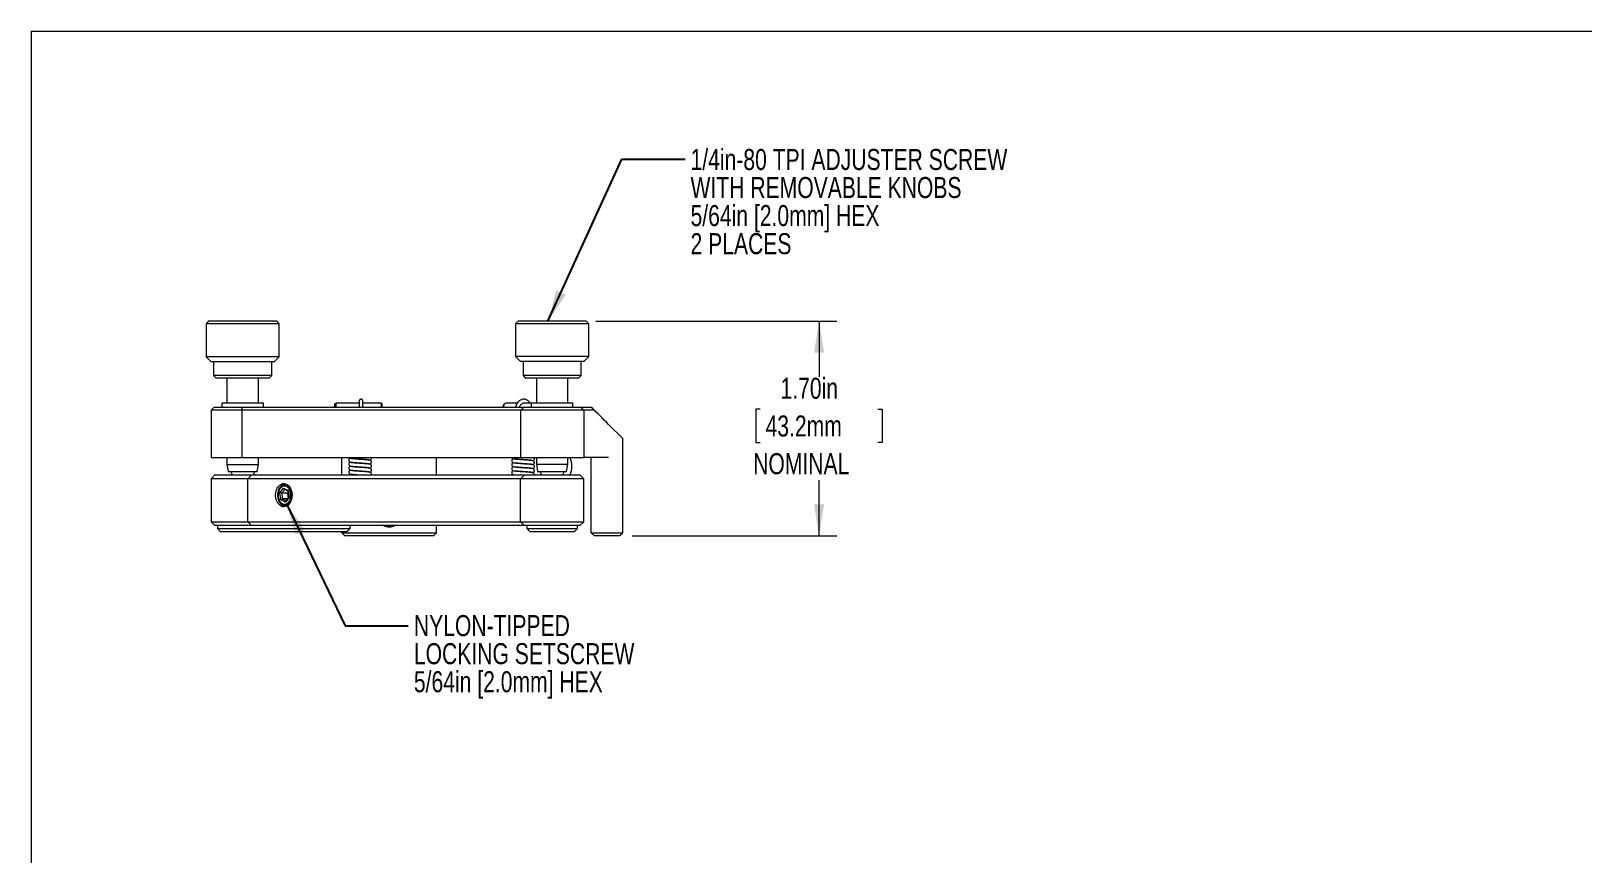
# Model space of a CAD drawing. Header units: inches. Extents: x 0.1 to 10.9, y 0 to 8.5.
# Drawn here: x 0.06 to 6.21, y 5.19 to 8.45 of the extents above; entities that cross this region are included whole.
import ezdxf

# ---------------------------------------------------------------- set-up
doc = ezdxf.new("R2010")
doc.units = ezdxf.units.IN
doc.header["$MEASUREMENT"] = 0
doc.styles.add('SLDTEXTSTYLE0', font='TXT', dxfattribs={"width": 0.75})
doc.dimstyles.new('SLDDIMSTYLE5', dxfattribs={"dimtxt": 0.083333, "dimasz": 0.125, "dimexe": 0, "dimexo": 0.0625, "dimgap": 0.020833, "dimtad": 0, "dimtih": 1, "dimtoh": 1, "dimlfac": 2, "dimrnd": 1e-09, "dimzin": 4, "dimdsep": 46, "dimtxsty": 'SLDTEXTSTYLE0', "dimsah": 1, "dimcen": 0.09, "dimadec": 0, "dimazin": 1, "dimtfac": 1, "dimtofl": 0, "dimtmove": 0, "dimatfit": 3, "dimfxl": 1, "dimfrac": 2, "dimtolj": 1, "dimtzin": 12, "dimarcsym": 0})
doc.dimstyles.new('SLDDIMSTYLE6', dxfattribs={"dimtxt": 0.18, "dimasz": 0.125, "dimexe": 0, "dimexo": 0.0625, "dimgap": 0, "dimtad": 0, "dimtih": 1, "dimtoh": 1, "dimdec": 0, "dimrnd": 1e-09, "dimzin": 0, "dimdsep": 46, "dimtxsty": 'Standard', "dimsah": 1, "dimcen": 0.09, "dimadec": 0, "dimazin": 0, "dimtfac": 0.125, "dimtdec": 0, "dimtofl": 0, "dimtmove": 0, "dimatfit": 3, "dimfxl": 1, "dimfrac": 2, "dimtolj": 1, "dimtzin": 0, "dimarcsym": 0})

# ---------------------------------------------------------------- blocks, each defined once
blk = doc.blocks.new('_D_11')
at = {"color": 8, "linetype": 'Continuous', "lineweight": 0}
for p, q in [((2.2976, 7.3012), (3.2519, 7.3012)), ((3.1819, 7.3012), (3.1819, 7.0811)), ((2.9489, 6.9531), (2.932, 6.9531)), ((2.932, 6.9531), (2.932, 6.8207)), ((3.4149, 6.9531), (3.4318, 6.9531)), ((3.4318, 6.9531), (3.4318, 6.8207)), ((2.932, 6.8207), (2.9489, 6.8207)), ((3.4318, 6.8207), (3.4149, 6.8207)), ((3.1819, 6.4512), (3.1819, 6.6714)), ((2.4426, 6.4512), (3.2519, 6.4512))]:
    blk.add_line(p, q, dxfattribs=at)
for points in [[(3.1819, 7.3012), (3.1619, 7.1762), (3.2019, 7.1762)], [(3.1819, 6.4512), (3.2019, 6.5762), (3.1619, 6.5762)]]:
    blk.add_solid(points, dxfattribs=at)
at = {"color": 8, "linetype": 'Continuous', "lineweight": 0, "char_height": 0.08333, "attachment_point": 1, "style": 'SLDTEXTSTYLE0'}
for s, insert in [('1.70in', (3.0292, 7.0774)), ('43.2mm', (2.97, 6.9281)), ('NOMINAL', (2.9209, 6.7788))]:
    blk.add_mtext(s, dxfattribs=dict(at, insert=insert))
blk = doc.blocks.new('SW_NOTE_4')
at = {"color": 0, "linetype": 'Continuous', "lineweight": 0, "char_height": 0.083333, "attachment_point": 1, "style": 'SLDTEXTSTYLE0'}
for s, insert in [('NYLON-TIPPED', (0.0223, 0.0431)), ('LOCKING SETSCREW', (0.0223, -0.0681)), ('5/64in [2.0mm] HEX', (0.0223, -0.1792))]:
    blk.add_mtext(s, dxfattribs=dict(at, insert=insert))
blk = doc.blocks.new('SW_NOTE_5')
at = {"color": 0, "linetype": 'Continuous', "lineweight": 0, "attachment_point": 1, "style": 'SLDTEXTSTYLE0'}
for s, insert, char_height in [('1/4in-80 TPI ADJUSTER SCREW', (0.0214, 0.0398), 0.083333), ('WITH REMOVABLE KNOBS', (0.0214, -0.0713), 0.083333), ('5/64in [2.0mm] HEX', (0.0214, -0.1824), 0.083333), ('2 PLACES', (0.0214, -0.2936), 0.08333)]:
    blk.add_mtext(s, dxfattribs=dict(at, insert=insert, char_height=char_height))

msp = doc.modelspace()

# ---------------------------------------------------------------- linework, layer by layer
at = {"color": 7, "linetype": 'Continuous', "lineweight": 0}
for p, q in [((0.0622, 8.4506), (10.9445, 8.4506)), ((0.0622, 8.4506), (0.0622, 0.0356)), ((0.7651, 7.3009), (0.7551, 7.2909)), ((0.7551, 7.2909), (0.7551, 7.1609)), ((0.893, 7.2909), (0.7551, 7.2909)), ((0.8935, 7.3009), (0.7651, 7.3009)), ((1.0451, 7.2909), (0.893, 7.2909)), ((1.0351, 7.3009), (0.8935, 7.3009)), ((1.0451, 7.2909), (1.0351, 7.3009)), ((1.0451, 7.1609), (1.0451, 7.2909)), ((1.9901, 7.3013), (1.9801, 7.2913)), ((1.9801, 7.2913), (1.9801, 7.1613)), ((2.1256, 7.2913), (1.9801, 7.2913)), ((2.1255, 7.3013), (1.9901, 7.3013)), ((2.2601, 7.3013), (2.1255, 7.3013)), ((2.2701, 7.2913), (2.1256, 7.2913)), ((2.2701, 7.2913), (2.2601, 7.3013)), ((2.2701, 7.1613), (2.2701, 7.2913)), ((0.7551, 7.1609), (0.7751, 7.1409)), ((0.893, 7.1609), (0.7551, 7.1609)), ((0.894, 7.1409), (0.7751, 7.1409)), ((0.7851, 7.1409), (0.7851, 7.0859)), ((1.0451, 7.1609), (0.893, 7.1609)), ((1.0251, 7.1409), (0.894, 7.1409)), ((1.0151, 7.0859), (1.0151, 7.1409)), ((1.0251, 7.1409), (1.0451, 7.1609)), ((1.9801, 7.1613), (2.0001, 7.1413)), ((2.1256, 7.1613), (1.9801, 7.1613)), ((2.1255, 7.1413), (2.0001, 7.1413)), ((2.0101, 7.1413), (2.0101, 7.0863)), ((2.2501, 7.1413), (2.1255, 7.1413)), ((2.2701, 7.1613), (2.1256, 7.1613)), ((2.2401, 7.0863), (2.2401, 7.1413)), ((2.2501, 7.1413), (2.2701, 7.1613)), ((0.7851, 7.0859), (0.7951, 7.0759)), ((0.8945, 7.0859), (0.7851, 7.0859)), ((0.895, 7.0759), (0.7951, 7.0759)), ((0.8376, 7.0759), (0.8376, 6.9762)), ((1.0151, 7.0859), (0.8945, 7.0859)), ((1.0051, 7.0759), (0.895, 7.0759)), ((0.9626, 6.9762), (0.9626, 7.0759)), ((1.0051, 7.0759), (1.0151, 7.0859)), ((2.0101, 7.0863), (2.0201, 7.0763)), ((2.1255, 7.0863), (2.0101, 7.0863)), ((2.1254, 7.0763), (2.0201, 7.0763)), ((2.0626, 7.0763), (2.0626, 6.9762)), ((2.2301, 7.0763), (2.1254, 7.0763)), ((2.2401, 7.0863), (2.1255, 7.0863)), ((2.1876, 6.9762), (2.1876, 7.0763)), ((2.2301, 7.0763), (2.2401, 7.0863)), ((0.7876, 6.9612), (0.7751, 6.9487)), ((0.7751, 6.9487), (0.7751, 6.7612)), ((0.897, 6.9487), (0.7751, 6.9487)), ((0.7876, 6.9612), (0.897, 6.9612)), ((0.8177, 6.9762), (0.8177, 6.9612)), ((0.9825, 6.9762), (0.8177, 6.9762)), ((0.897, 6.9612), (1.7661, 6.9612)), ((1.7664, 6.9487), (0.897, 6.9487)), ((0.897, 6.9487), (0.897, 6.7612)), ((0.9825, 6.9612), (0.9825, 6.9762)), ((1.2701, 6.9768), (1.2651, 6.9742)), ((1.2651, 6.9742), (1.2651, 6.9612)), ((1.2651, 6.9612), (1.2651, 6.9742)), ((1.3606, 6.9768), (1.2701, 6.9768)), ((1.2701, 6.9612), (1.2701, 6.9768)), ((1.4501, 6.9768), (1.3759, 6.9768)), ((1.4526, 6.9743), (1.4501, 6.9768)), ((1.4501, 6.9612), (1.4501, 6.9768)), ((1.4526, 6.9612), (1.4526, 6.9743)), ((1.7661, 6.9612), (2.0126, 6.9612)), ((2.0001, 6.9487), (1.7664, 6.9487)), ((1.937, 6.9745), (1.9345, 6.9722)), ((1.9868, 6.9768), (1.9429, 6.9768)), ((2.2501, 6.9487), (2.0001, 6.9487)), ((2.0001, 6.9487), (2.0001, 6.7612)), ((2.0626, 6.9768), (2.0122, 6.9768)), ((2.0126, 6.9612), (2.2376, 6.9612)), ((2.0427, 6.9762), (2.0427, 6.9612)), ((2.1592, 6.9762), (2.0427, 6.9762)), ((2.2075, 6.9762), (2.1592, 6.9762)), ((2.2075, 6.9612), (2.2075, 6.9762)), ((2.2501, 6.9487), (2.2376, 6.9612)), ((2.2376, 6.9612), (2.2801, 6.9612)), ((2.2501, 6.9487), (2.2501, 6.7612)), ((2.2926, 6.9487), (2.2501, 6.9487)), ((2.4051, 6.8362), (2.3487, 6.8926)), ((2.4051, 6.4637), (2.4051, 6.8362)), ((0.7751, 6.7612), (0.897, 6.7612)), ((0.8376, 6.7612), (0.8376, 6.7343)), ((0.897, 6.7612), (1.7664, 6.7612)), ((0.9626, 6.7343), (0.9626, 6.7612)), ((1.2926, 6.6924), (1.2926, 6.7612)), ((1.6676, 6.6924), (1.6676, 6.7612)), ((1.7664, 6.7612), (2.0001, 6.7612)), ((2.0001, 6.7612), (2.2501, 6.7612)), ((2.0626, 6.7612), (2.0626, 6.7346)), ((2.1876, 6.7346), (2.1876, 6.7612)), ((2.3487, 6.7612), (2.2501, 6.7612)), ((2.2801, 6.4637), (2.2801, 6.7612)), ((0.8376, 6.7343), (0.8426, 6.7059)), ((0.8376, 6.7343), (0.9626, 6.7343)), ((0.8426, 6.7059), (0.9576, 6.7059)), ((0.9576, 6.7059), (0.9626, 6.7343)), ((1.3996, 6.7519), (1.3987, 6.7524)), ((1.3996, 6.7044), (1.3987, 6.7048)), ((2.0471, 6.7013), (2.0492, 6.7019)), ((2.0506, 6.7503), (2.05, 6.7484)), ((2.0626, 6.7346), (2.0676, 6.7063)), ((2.0626, 6.7346), (2.1876, 6.7346)), ((2.0676, 6.7063), (2.1826, 6.7063)), ((2.1826, 6.7063), (2.1876, 6.7346)), ((0.7901, 6.6924), (0.7751, 6.6774)), ((0.7751, 6.6774), (0.7751, 6.5074)), ((0.9001, 6.6774), (0.7751, 6.6774)), ((0.7901, 6.6924), (0.9001, 6.6924)), ((0.9001, 6.6924), (0.9351, 6.6924)), ((0.9201, 6.6774), (0.9001, 6.6774)), ((0.9351, 6.6924), (0.9201, 6.6774)), ((0.9318, 6.6774), (0.9201, 6.6774)), ((0.9201, 6.5074), (0.9201, 6.6774)), ((1.1938, 6.6774), (0.9318, 6.6774)), ((0.9351, 6.6924), (0.9424, 6.6924)), ((0.9424, 6.6924), (1.2044, 6.6924)), ((1.0469, 6.6219), (1.0621, 6.6403)), ((1.0621, 6.6403), (1.081, 6.6308)), ((1.0664, 6.6346), (1.0621, 6.6403)), ((1.2221, 6.6774), (1.1938, 6.6774)), ((1.2044, 6.6924), (1.2221, 6.6924)), ((1.2221, 6.6924), (1.7721, 6.6924)), ((1.7721, 6.6774), (1.2221, 6.6774)), ((1.7721, 6.6924), (1.7898, 6.6924)), ((1.8004, 6.6774), (1.7721, 6.6774)), ((1.7898, 6.6924), (1.8785, 6.6924)), ((1.8891, 6.6774), (1.8004, 6.6774)), ((1.8785, 6.6924), (2.0151, 6.6924)), ((2.0001, 6.6774), (1.8891, 6.6774)), ((1.9717, 6.6938), (1.9689, 6.6924)), ((2.0151, 6.6924), (2.0001, 6.6774)), ((2.2501, 6.6774), (2.0001, 6.6774)), ((2.0001, 6.5074), (2.0001, 6.6774)), ((2.0151, 6.6924), (2.2351, 6.6924)), ((2.2501, 6.6774), (2.2351, 6.6924)), ((2.2501, 6.5074), (2.2501, 6.6774)), ((1.0505, 6.5941), (1.0469, 6.6219)), ((1.0543, 6.62), (1.0469, 6.6219)), ((1.0572, 6.5978), (1.0505, 6.5941)), ((1.0694, 6.5846), (1.0505, 6.5941)), ((1.0664, 6.6346), (1.0543, 6.62)), ((1.0543, 6.62), (1.0572, 6.5978)), ((1.0772, 6.62), (1.0543, 6.62)), ((1.0572, 6.5978), (1.0722, 6.5903)), ((1.0784, 6.5978), (1.0572, 6.5978)), ((1.0814, 6.6271), (1.0664, 6.6346)), ((1.0846, 6.603), (1.0694, 6.5846)), ((1.0694, 6.5846), (1.0722, 6.5903)), ((1.0722, 6.5903), (1.0843, 6.6049)), ((1.0817, 6.6253), (1.0772, 6.62)), ((1.0772, 6.62), (1.0799, 6.5996)), ((1.081, 6.6308), (1.0846, 6.603)), ((1.081, 6.6308), (1.0814, 6.6271)), ((1.0843, 6.6049), (1.0814, 6.6271)), ((1.0846, 6.603), (1.0843, 6.6049)), ((0.7751, 6.5074), (0.7901, 6.4924)), ((0.7751, 6.5074), (0.9001, 6.5074)), ((0.9001, 6.4924), (0.7901, 6.4924)), ((0.8001, 6.4924), (0.8001, 6.4799)), ((0.8001, 6.4799), (0.8126, 6.4674)), ((0.8001, 6.4799), (0.9072, 6.4799)), ((0.9063, 6.4674), (0.8126, 6.4674)), ((0.9001, 6.5074), (0.9201, 6.5074)), ((0.9351, 6.4924), (0.9001, 6.4924)), ((1.2545, 6.4674), (0.9063, 6.4674)), ((0.9072, 6.4799), (1.2554, 6.4799)), ((0.9201, 6.5074), (0.9318, 6.5074)), ((0.9201, 6.5074), (0.9351, 6.4924)), ((0.9318, 6.5074), (1.1938, 6.5074)), ((0.9424, 6.4924), (0.9351, 6.4924)), ((1.2044, 6.4924), (0.9424, 6.4924)), ((1.1938, 6.5074), (1.2221, 6.5074)), ((1.2221, 6.4924), (1.2044, 6.4924)), ((1.2221, 6.5074), (1.7721, 6.5074)), ((1.7721, 6.4924), (1.2221, 6.4924)), ((1.3126, 6.4674), (1.2545, 6.4674)), ((1.2554, 6.4799), (1.3251, 6.4799)), ((1.2926, 6.4637), (1.2926, 6.4674)), ((1.2926, 6.4637), (1.3551, 6.4637)), ((1.3051, 6.4512), (1.2926, 6.4637)), ((1.3551, 6.4512), (1.3051, 6.4512)), ((1.3126, 6.4674), (1.3251, 6.4799)), ((1.3251, 6.4799), (1.3251, 6.4924)), ((1.3551, 6.4637), (1.6051, 6.4637)), ((1.6051, 6.4512), (1.3551, 6.4512)), ((1.6051, 6.4637), (1.6676, 6.4637)), ((1.6551, 6.4512), (1.6051, 6.4512)), ((1.6676, 6.4637), (1.6551, 6.4512)), ((1.6676, 6.4637), (1.6676, 6.4924)), ((1.7721, 6.5074), (1.8004, 6.5074)), ((1.7898, 6.4924), (1.7721, 6.4924)), ((1.8785, 6.4924), (1.7898, 6.4924)), ((1.8004, 6.5074), (1.8891, 6.5074)), ((2.0151, 6.4924), (1.8785, 6.4924)), ((1.8891, 6.5074), (2.0001, 6.5074)), ((2.0001, 6.5074), (2.2501, 6.5074)), ((2.0001, 6.5074), (2.0151, 6.4924)), ((2.2351, 6.4924), (2.0151, 6.4924)), ((2.0251, 6.4924), (2.0251, 6.4799)), ((2.0251, 6.4799), (2.0376, 6.4674)), ((2.0251, 6.4799), (2.2251, 6.4799)), ((2.2126, 6.4674), (2.0376, 6.4674)), ((2.2126, 6.4674), (2.2251, 6.4799)), ((2.2251, 6.4799), (2.2251, 6.4924)), ((2.2501, 6.5074), (2.2351, 6.4924)), ((2.2801, 6.4637), (2.3426, 6.4637)), ((2.2801, 6.4637), (2.2926, 6.4512)), ((2.3426, 6.4512), (2.2926, 6.4512)), ((2.3426, 6.4637), (2.4051, 6.4637)), ((2.3926, 6.4512), (2.3426, 6.4512)), ((2.4051, 6.4637), (2.3926, 6.4512))]:
    msp.add_line(p, q, dxfattribs=at)
at = {"color": 7, "linetype": 'Continuous', "lineweight": 0, "flags": 128}
for points in [[(1.9379, 6.9752), (1.9405, 6.9765), (1.9429, 6.9768)], [(2.3487, 6.8926), (2.3401, 6.9012), (2.3315, 6.9097), (2.3232, 6.9181), (2.315, 6.9262), (2.3072, 6.9341), (2.2997, 6.9416), (2.2926, 6.9487)], [(2.0549, 6.7612), (2.0547, 6.7607), (2.0543, 6.7599)], [(2.0508, 6.7027), (2.0513, 6.701), (2.0518, 6.6997)], [(1.0953, 6.6124), (1.095, 6.606), (1.0941, 6.5998), (1.0925, 6.5937), (1.0904, 6.5881), (1.0877, 6.5829), (1.0846, 6.5783), (1.081, 6.5743), (1.0771, 6.5711), (1.0728, 6.5687), (1.0684, 6.5671), (1.0639, 6.5665), (1.0594, 6.5667), (1.0549, 6.5678), (1.0506, 6.5698), (1.0465, 6.5726), (1.0428, 6.5762), (1.0394, 6.5805), (1.0365, 6.5854), (1.0341, 6.5909), (1.0322, 6.5967), (1.031, 6.6029), (1.0303, 6.6092), (1.0303, 6.6157), (1.031, 6.622), (1.0322, 6.6282), (1.0341, 6.634), (1.0365, 6.6395), (1.0394, 6.6444), (1.0428, 6.6487), (1.0465, 6.6523), (1.0506, 6.6551), (1.0549, 6.6571), (1.0594, 6.6582), (1.0639, 6.6584), (1.0684, 6.6577), (1.0728, 6.6562), (1.0771, 6.6538), (1.081, 6.6506), (1.0846, 6.6466), (1.0877, 6.642), (1.0904, 6.6368), (1.0925, 6.6312), (1.0941, 6.6251), (1.095, 6.6188), (1.0953, 6.6124)], [(1.0953, 6.6124), (1.095, 6.6186), (1.094, 6.6245), (1.0925, 6.6302), (1.0903, 6.6355), (1.0876, 6.6403), (1.0844, 6.6445), (1.0808, 6.648), (1.0769, 6.6506), (1.0728, 6.6524), (1.0685, 6.6533), (1.0642, 6.6533), (1.0599, 6.6524), (1.0557, 6.6506), (1.0518, 6.648), (1.0483, 6.6445), (1.0451, 6.6403), (1.0424, 6.6355), (1.0402, 6.6302), (1.0386, 6.6245), (1.0377, 6.6186), (1.0373, 6.6124), (1.0377, 6.6063), (1.0386, 6.6004), (1.0402, 6.5947), (1.0424, 6.5894), (1.0451, 6.5846), (1.0483, 6.5804), (1.0518, 6.5769), (1.0557, 6.5743), (1.0599, 6.5725), (1.0642, 6.5716), (1.0685, 6.5716), (1.0728, 6.5725), (1.0769, 6.5743), (1.0808, 6.5769), (1.0844, 6.5804), (1.0876, 6.5846), (1.0903, 6.5894), (1.0925, 6.5947), (1.094, 6.6004), (1.095, 6.6063), (1.0953, 6.6124)], [(1.0505, 6.6436), (1.0474, 6.6393), (1.0448, 6.6344), (1.0428, 6.629), (1.0413, 6.6232), (1.0405, 6.6172), (1.0403, 6.6111), (1.0408, 6.605), (1.0419, 6.5991), (1.0436, 6.5934), (1.0459, 6.5882), (1.0487, 6.5836), (1.052, 6.5796), (1.0556, 6.5763), (1.0596, 6.5738), (1.0638, 6.5722), (1.0678, 6.5715)], [(1.0492, 6.6398), (1.0464, 6.6358), (1.0441, 6.6313), (1.0422, 6.6262), (1.041, 6.6209), (1.0404, 6.6153), (1.0404, 6.6096), (1.041, 6.6041), (1.0422, 6.5987), (1.044, 6.5937), (1.0464, 6.5891), (1.0492, 6.5851), (1.0524, 6.5818), (1.056, 6.5792), (1.0598, 6.5774), (1.0637, 6.5766), (1.0677, 6.5766), (1.0717, 6.5774), (1.0755, 6.5792), (1.079, 6.5817), (1.0823, 6.5851), (1.0851, 6.589), (1.0875, 6.5936), (1.0893, 6.5986), (1.0905, 6.604), (1.0911, 6.6096), (1.0911, 6.6152), (1.0905, 6.6208), (1.0893, 6.6262), (1.0875, 6.6312), (1.0851, 6.6358), (1.0823, 6.6398), (1.0791, 6.6431), (1.0755, 6.6457), (1.0717, 6.6474), (1.0678, 6.6483), (1.0638, 6.6483), (1.0598, 6.6475), (1.056, 6.6457), (1.0525, 6.6432), (1.0492, 6.6398)]]:
    msp.add_lwpolyline(points, dxfattribs=at)
at = {"color": 7, "linetype": 'Continuous', "lineweight": 0}
for centre, radius, start, end in [((1.9449, 6.9618), 0.0148, 134.95498, 182.23419), ((1.949, 6.962), 0.0171, 130.01158, 182.8477), ((2.1251, 6.7268), 0.0781, 0, 26.10388), ((0.9001, 6.7128), 0.0469, 188.4338, 205.76409), ((0.9001, 6.7128), 0.0469, 334.23591, 351.5662), ((2.1251, 6.7132), 0.0469, 188.4338, 206.22645), ((2.1251, 6.7132), 0.0469, 333.77355, 351.5662), ((2.1251, 6.7268), 0.0781, 333.89612, 0), ((1.0705, 6.6284), 0.0251, 96.06028, 142.66791), ((1.4801, 6.5324), 0.046, 240.40815, 299.59185), ((1.4801, 6.5324), 0.041, 257.31962, 282.68038)]:
    msp.add_arc(centre, radius, start, end, dxfattribs=at)
for points in [[(0.897, 6.9612), (0.897, 6.957), (0.897, 6.9529), (0.897, 6.9487)], [(2.0126, 6.9612), (2.0085, 6.957), (2.0043, 6.9529), (2.0001, 6.9487)], [(2.2801, 6.9612), (2.2843, 6.957), (2.2884, 6.9528), (2.2926, 6.9487)]]:
    msp.add_open_spline(points, degree=3, dxfattribs=at)
for points, knots in [([(1.3759, 6.9845), (1.3758, 6.9852), (1.3757, 6.9865), (1.3749, 6.9887), (1.3734, 6.9906), (1.3713, 6.9918), (1.3693, 6.9924), (1.367, 6.9924), (1.3648, 6.9917), (1.3631, 6.9904), (1.3618, 6.9889), (1.3608, 6.9869), (1.3607, 6.9854), (1.3606, 6.9846)], [0, 0, 0, 0, 0.085449, 0.163528, 0.295001, 0.392972, 0.462117, 0.549246, 0.667199, 0.738259, 0.817322, 0.90452, 1, 1, 1, 1]), ([(1.3606, 6.9846), (1.3606, 6.9844), (1.3606, 6.9839), (1.3606, 6.9803), (1.3606, 6.9758), (1.3606, 6.971), (1.3606, 6.9664), (1.3606, 6.9632), (1.3606, 6.9615), (1.3606, 6.9612)], [0, 0, 0, 0, 0.226612, 0.428274, 0.604207, 0.754369, 0.878726, 0.977246, 1, 1, 1, 1]), ([(1.3759, 6.9612), (1.3759, 6.9613), (1.3759, 6.9625), (1.3759, 6.965), (1.3759, 6.9688), (1.3759, 6.9731), (1.3759, 6.9776), (1.3759, 6.9816), (1.3759, 6.9843), (1.3759, 6.9843), (1.3759, 6.9844)], [0, 0, 0, 0, 0.006866, 0.087248, 0.185484, 0.309481, 0.45921, 0.634635, 0.835716, 1, 1, 1, 1]), ([(2.0381, 6.9768), (2.0379, 6.9771), (2.0371, 6.9784), (2.0353, 6.9808), (2.0322, 6.9842), (2.0283, 6.9874), (2.0239, 6.9899), (2.0196, 6.9914), (2.0157, 6.9922), (2.0122, 6.9924), (2.0078, 6.9921), (2.002, 6.9906), (1.9952, 6.9868), (1.989, 6.9808), (1.9841, 6.9732), (1.9812, 6.9666), (1.9804, 6.9623), (1.9801, 6.9612)], [0, 0, 0, 0, 0.012139, 0.054685, 0.109869, 0.177864, 0.246704, 0.307491, 0.360029, 0.405436, 0.449631, 0.53729, 0.639764, 0.753315, 0.85763, 0.962082, 1, 1, 1, 1]), ([(1.996, 6.9612), (1.9964, 6.9624), (1.9974, 6.9653), (1.9999, 6.9694), (2.0033, 6.9733), (2.007, 6.9757), (2.0099, 6.9767), (2.0115, 6.9767), (2.0121, 6.9767)], [0, 0, 0, 0, 0.1182277, 0.2918594, 0.508259, 0.7324906, 0.9029648, 1, 1, 1, 1]), ([(1.3267, 6.7591), (1.3262, 6.759), (1.3254, 6.7588), (1.3243, 6.7583), (1.3227, 6.7572), (1.3212, 6.7555), (1.3202, 6.7531), (1.32, 6.7503), (1.3207, 6.7477), (1.3223, 6.7456), (1.3248, 6.7438), (1.3278, 6.7429), (1.3308, 6.7423), (1.3353, 6.7418), (1.3401, 6.7413), (1.345, 6.7409), (1.3497, 6.7405), (1.3554, 6.7401), (1.3618, 6.7397), (1.369, 6.7392), (1.3768, 6.7387), (1.3846, 6.7381), (1.3914, 6.7375), (1.3962, 6.7371), (1.3974, 6.7368), (1.3979, 6.7367)], [0, 0, 0, 0, 0.023498, 0.043673, 0.06459, 0.087765, 0.111602, 0.133211, 0.157881, 0.187283, 0.230207, 0.268056, 0.317999, 0.373433, 0.437349, 0.473017, 0.514294, 0.561176, 0.612686, 0.668162, 0.730689, 0.799851, 0.873545, 0.948879, 1, 1, 1, 1]), ([(1.3228, 6.7612), (1.3233, 6.7607), (1.3246, 6.7595), (1.3265, 6.7591), (1.3275, 6.7588)], [0, 0, 0, 0, 0.416331, 1, 1, 1, 1]), ([(1.3256, 6.7595), (1.3262, 6.7592), (1.3272, 6.7587), (1.3306, 6.7582), (1.334, 6.7578), (1.3384, 6.7574), (1.3436, 6.7569), (1.3497, 6.7564), (1.3564, 6.7559), (1.3634, 6.7554), (1.3706, 6.755), (1.3779, 6.7545), (1.3849, 6.7539), (1.3911, 6.7534), (1.3962, 6.7528), (1.4, 6.7523), (1.4011, 6.752), (1.4017, 6.7518)], [0, 0, 0, 0, 0.102289, 0.154459, 0.20763, 0.264147, 0.323549, 0.385031, 0.447591, 0.51011, 0.573241, 0.640257, 0.71024, 0.781729, 0.853054, 0.924364, 1, 1, 1, 1]), ([(1.4033, 6.7513), (1.404, 6.7514), (1.4052, 6.7517), (1.4068, 6.7526), (1.4079, 6.7536), (1.4088, 6.7547), (1.4097, 6.7564), (1.4101, 6.7585), (1.4101, 6.7603), (1.4098, 6.761), (1.4097, 6.7612)], [0, 0, 0, 0, 0.15137, 0.277135, 0.378302, 0.458194, 0.594677, 0.813632, 0.953728, 1, 1, 1, 1]), ([(1.9661, 6.7612), (1.9665, 6.7606), (1.9673, 6.7594), (1.9694, 6.7577), (1.9714, 6.7572), (1.9724, 6.7569)], [0, 0, 0, 0, 0.271249, 0.609699, 1, 1, 1, 1]), ([(2.0481, 6.7492), (2.049, 6.7494), (2.0507, 6.7498), (2.0527, 6.7513), (2.054, 6.753), (2.0548, 6.7548), (2.0552, 6.7567), (2.055, 6.7587), (2.0546, 6.7603), (2.054, 6.761), (2.0539, 6.7612)], [0, 0, 0, 0, 0.166183, 0.314543, 0.442237, 0.549918, 0.703365, 0.808783, 0.945177, 1, 1, 1, 1]), ([(1.3264, 6.7116), (1.3255, 6.7112), (1.3237, 6.7106), (1.322, 6.7089), (1.3209, 6.7073), (1.3204, 6.7059), (1.32, 6.7042), (1.3201, 6.7025), (1.3206, 6.7006), (1.3217, 6.6987), (1.3234, 6.6971), (1.3253, 6.6961), (1.3265, 6.6958), (1.3271, 6.6957)], [0, 0, 0, 0, 0.1685468, 0.3288872, 0.3992918, 0.46043, 0.5186445, 0.6054848, 0.6706024, 0.7559887, 0.8655184, 0.9299906, 1, 1, 1, 1]), ([(1.3266, 6.7433), (1.326, 6.7431), (1.324, 6.7425), (1.3219, 6.7406), (1.3207, 6.7387), (1.3201, 6.7367), (1.32, 6.7349), (1.3203, 6.7333), (1.3211, 6.7314), (1.3224, 6.7297), (1.3241, 6.7282), (1.3257, 6.7278), (1.3264, 6.7276)], [0, 0, 0, 0, 0.088746, 0.285569, 0.413476, 0.477953, 0.545184, 0.650299, 0.723607, 0.813356, 0.920748, 1, 1, 1, 1]), ([(1.3265, 6.7275), (1.3256, 6.7271), (1.3241, 6.7266), (1.3223, 6.7251), (1.3211, 6.7236), (1.3202, 6.7214), (1.32, 6.7191), (1.3204, 6.717), (1.3212, 6.7153), (1.3223, 6.714), (1.3236, 6.7129), (1.3249, 6.7121), (1.3266, 6.7115), (1.3288, 6.711), (1.3318, 6.7106), (1.3355, 6.7102), (1.3396, 6.7098), (1.3448, 6.7093), (1.3511, 6.7088), (1.3585, 6.7083), (1.3666, 6.7077), (1.3753, 6.7072), (1.3842, 6.7065), (1.3922, 6.7058), (1.3973, 6.7052), (1.4001, 6.7047), (1.4014, 6.7044), (1.4016, 6.7042), (1.4016, 6.7041)], [0, 0, 0, 0, 0.0392472, 0.059549, 0.0797506, 0.0998087, 0.1175347, 0.1343466, 0.1504511, 0.1641952, 0.1745883, 0.1958631, 0.2261872, 0.2658284, 0.3202627, 0.355298, 0.396145, 0.4426395, 0.4942416, 0.5499461, 0.6083682, 0.6723064, 0.7430216, 0.8184013, 0.8954464, 0.935782, 0.9783404, 1, 1, 1, 1]), ([(1.326, 6.7278), (1.3261, 6.7277), (1.3265, 6.7273), (1.3286, 6.7268), (1.3319, 6.7264), (1.3362, 6.7259), (1.3415, 6.7254), (1.3477, 6.7249), (1.3544, 6.7244), (1.3614, 6.7239), (1.3683, 6.7235), (1.3752, 6.723), (1.3818, 6.7225), (1.3878, 6.722), (1.3929, 6.7216), (1.397, 6.7211), (1.4001, 6.7207), (1.4012, 6.7204), (1.4017, 6.7202)], [0, 0, 0, 0, 0.065236, 0.129158, 0.190826, 0.253016, 0.316873, 0.38133, 0.44525, 0.507544, 0.567886, 0.62969, 0.692815, 0.756178, 0.818664, 0.879237, 0.938711, 1, 1, 1, 1]), ([(1.4031, 6.7194), (1.404, 6.7197), (1.4057, 6.7201), (1.4076, 6.7216), (1.4089, 6.7232), (1.4098, 6.725), (1.4101, 6.7268), (1.41, 6.7288), (1.4095, 6.7307), (1.4081, 6.7329), (1.4063, 6.7343), (1.4047, 6.735), (1.4024, 6.7357), (1.3992, 6.7362), (1.3952, 6.7367), (1.3912, 6.7371), (1.3861, 6.7376), (1.3799, 6.7381), (1.3729, 6.7386), (1.3652, 6.7391), (1.357, 6.7397), (1.3487, 6.7403), (1.341, 6.7409), (1.3346, 6.7416), (1.3313, 6.742), (1.33, 6.7424), (1.3299, 6.7425), (1.3299, 6.7425)], [0, 0, 0, 0, 0.022019, 0.041679, 0.058552, 0.072658, 0.09217, 0.10435, 0.121722, 0.145277, 0.17088, 0.199959, 0.24393, 0.304756, 0.342106, 0.384811, 0.432654, 0.48508, 0.541132, 0.599457, 0.661615, 0.730043, 0.803024, 0.877968, 0.955073, 0.996507, 1, 1, 1, 1]), ([(1.331, 6.7582), (1.3311, 6.758), (1.3311, 6.7578), (1.3321, 6.7577), (1.3322, 6.7577)], [0, 0, 0, 0, 0.834417, 1, 1, 1, 1]), ([(1.331, 6.7265), (1.331, 6.7264), (1.331, 6.7262), (1.3318, 6.7261), (1.3318, 6.7261)], [0, 0, 0, 0, 0.9962802, 1, 1, 1, 1]), ([(1.4033, 6.7037), (1.4041, 6.7039), (1.4059, 6.7044), (1.4078, 6.706), (1.4091, 6.7077), (1.4097, 6.7091), (1.41, 6.7102), (1.4101, 6.7114), (1.4101, 6.7126), (1.4098, 6.7137), (1.4095, 6.7147), (1.409, 6.7157), (1.4081, 6.7169), (1.4059, 6.7186), (1.4019, 6.7201), (1.3968, 6.7208), (1.3913, 6.7214), (1.3848, 6.7219), (1.3783, 6.7224), (1.3727, 6.7228), (1.3666, 6.7232), (1.3603, 6.7236), (1.3541, 6.724), (1.3485, 6.7245), (1.3436, 6.7249), (1.3395, 6.7252), (1.3363, 6.7256), (1.334, 6.7258), (1.3325, 6.726), (1.3317, 6.7261), (1.3318, 6.7261), (1.3318, 6.7261)], [0, 0, 0, 0, 0.022254, 0.050386, 0.072744, 0.089381, 0.100666, 0.110131, 0.117365, 0.132202, 0.138193, 0.146422, 0.170466, 0.204588, 0.274538, 0.333851, 0.396698, 0.474201, 0.517997, 0.564445, 0.612811, 0.6628, 0.712831, 0.761596, 0.808307, 0.852341, 0.893265, 0.930847, 0.965939, 0.995714, 1, 1, 1, 1]), ([(1.4033, 6.7354), (1.4041, 6.7356), (1.4054, 6.736), (1.4068, 6.7369), (1.408, 6.7378), (1.4089, 6.739), (1.4098, 6.7409), (1.4101, 6.7426), (1.41, 6.7445), (1.4096, 6.7461), (1.4087, 6.7479), (1.4074, 6.7493), (1.4061, 6.7502), (1.4048, 6.7509), (1.4028, 6.7515), (1.3995, 6.7521), (1.3945, 6.7527), (1.3876, 6.7534), (1.3789, 6.7541), (1.3696, 6.7547), (1.3607, 6.7552), (1.3524, 6.7558), (1.3452, 6.7564), (1.3393, 6.7569), (1.3353, 6.7574), (1.3333, 6.7576), (1.3324, 6.7577), (1.3323, 6.7576), (1.3322, 6.7576)], [0, 0, 0, 0, 0.0349812, 0.0593253, 0.079756, 0.0957945, 0.1086496, 0.1304335, 0.1410453, 0.1554168, 0.1736736, 0.1920987, 0.2096102, 0.22691, 0.2684789, 0.3197829, 0.3809493, 0.4554512, 0.5338498, 0.6069943, 0.6742401, 0.7402126, 0.8040243, 0.8635844, 0.9163356, 0.9622786, 0.983637, 1, 1, 1, 1]), ([(1.4093, 6.6924), (1.4095, 6.6928), (1.4099, 6.6938), (1.4101, 6.6955), (1.41, 6.6973), (1.4095, 6.6989), (1.4088, 6.7001), (1.4081, 6.7011), (1.4073, 6.7018), (1.4063, 6.7026), (1.4046, 6.7034), (1.402, 6.7041), (1.398, 6.7048), (1.3926, 6.7054), (1.3853, 6.7061), (1.3765, 6.7067), (1.367, 6.7074), (1.3578, 6.7079), (1.3496, 6.7085), (1.3428, 6.7091), (1.3376, 6.7096), (1.3342, 6.7099), (1.3324, 6.7103), (1.3325, 6.71), (1.3325, 6.71)], [0, 0, 0, 0, 0.012068, 0.031156, 0.048267, 0.064458, 0.077838, 0.087453, 0.098457, 0.12239, 0.155528, 0.210928, 0.271907, 0.340859, 0.419327, 0.505918, 0.590677, 0.669, 0.745123, 0.816772, 0.88217, 0.940356, 0.991708, 1, 1, 1, 1]), ([(1.4032, 6.7194), (1.4039, 6.7196), (1.4049, 6.7199), (1.4046, 6.7202), (1.4045, 6.7202)], [0, 0, 0, 0, 0.701117, 1, 1, 1, 1]), ([(1.4036, 6.7512), (1.4039, 6.7513), (1.4047, 6.7515), (1.4045, 6.7517), (1.4043, 6.7518)], [0, 0, 0, 0, 0.403271, 1, 1, 1, 1]), ([(1.9715, 6.7571), (1.9705, 6.7568), (1.969, 6.7562), (1.9673, 6.7548), (1.966, 6.7532), (1.9651, 6.751), (1.965, 6.7487), (1.9654, 6.7466), (1.9663, 6.7449), (1.9673, 6.7436), (1.9686, 6.7425), (1.9699, 6.7418), (1.9716, 6.7412), (1.974, 6.7407), (1.9771, 6.7402), (1.9809, 6.7398), (1.9848, 6.7394), (1.9899, 6.739), (1.9962, 6.7385), (2.0036, 6.738), (2.0118, 6.7374), (2.0205, 6.7368), (2.0291, 6.7362), (2.0372, 6.7355), (2.0423, 6.7349), (2.0451, 6.7344), (2.0464, 6.7341), (2.0466, 6.7339), (2.0466, 6.7338)], [0, 0, 0, 0, 0.038823, 0.05913, 0.079439, 0.099463, 0.116913, 0.133527, 0.149406, 0.163028, 0.173526, 0.195703, 0.226504, 0.266541, 0.322466, 0.357219, 0.396021, 0.440635, 0.491304, 0.547432, 0.607842, 0.670787, 0.738683, 0.81363, 0.893043, 0.933419, 0.973962, 1, 1, 1, 1]), ([(1.9715, 6.7413), (1.9706, 6.7409), (1.9688, 6.7403), (1.967, 6.7387), (1.9659, 6.737), (1.9654, 6.7356), (1.965, 6.7339), (1.9651, 6.7322), (1.9656, 6.7304), (1.9667, 6.7284), (1.9683, 6.7269), (1.9702, 6.7258), (1.9714, 6.7256), (1.972, 6.7255)], [0, 0, 0, 0, 0.169065, 0.331419, 0.402886, 0.464649, 0.523095, 0.608631, 0.672774, 0.757206, 0.865971, 0.930174, 1, 1, 1, 1]), ([(1.9718, 6.7255), (1.9717, 6.7255), (1.9705, 6.7252), (1.9685, 6.7242), (1.9668, 6.7226), (1.9656, 6.7206), (1.965, 6.7182), (1.9651, 6.7161), (1.9657, 6.7142), (1.9667, 6.7127), (1.9677, 6.7116), (1.9689, 6.7107), (1.9702, 6.7101), (1.9719, 6.7095), (1.9741, 6.709), (1.9772, 6.7085), (1.9809, 6.7081), (1.9847, 6.7078), (1.9897, 6.7073), (1.9958, 6.7069), (2.003, 6.7063), (2.0111, 6.7058), (2.0197, 6.7052), (2.0283, 6.7046), (2.0364, 6.7039), (2.043, 6.7031), (2.046, 6.7026), (2.0471, 6.7022), (2.047, 6.7021), (2.047, 6.7021)], [0, 0, 0, 0, 0.005076, 0.049122, 0.072436, 0.09405, 0.113025, 0.128961, 0.144966, 0.15969, 0.171938, 0.181654, 0.204357, 0.234058, 0.271638, 0.325425, 0.358929, 0.396381, 0.439456, 0.488428, 0.542774, 0.601419, 0.662741, 0.72837, 0.801089, 0.878586, 0.957568, 0.998886, 1, 1, 1, 1]), ([(1.9716, 6.7096), (1.9708, 6.7093), (1.9689, 6.7087), (1.9671, 6.7072), (1.9659, 6.7054), (1.9654, 6.704), (1.965, 6.7023), (1.9651, 6.7006), (1.9656, 6.6987), (1.9666, 6.6968), (1.9683, 6.6953), (1.9702, 6.6943), (1.9713, 6.694), (1.9719, 6.6939)], [0, 0, 0, 0, 0.151969, 0.340559, 0.420204, 0.485343, 0.543114, 0.623712, 0.684195, 0.764636, 0.869462, 0.931843, 1, 1, 1, 1]), ([(1.9702, 6.7578), (1.9703, 6.7576), (1.9707, 6.7573), (1.9722, 6.7569), (1.9746, 6.7564), (1.9778, 6.7559), (1.982, 6.7555), (1.9869, 6.7551), (1.9928, 6.7546), (1.9994, 6.7541), (2.0066, 6.7536), (2.0139, 6.7531), (2.0212, 6.7526), (2.0283, 6.7521), (2.0348, 6.7516), (2.0404, 6.751), (2.0447, 6.7504), (2.0461, 6.7501), (2.0468, 6.7499)], [0, 0, 0, 0, 0.050439, 0.103071, 0.157312, 0.212462, 0.267742, 0.324162, 0.384087, 0.446839, 0.511421, 0.576636, 0.641302, 0.708532, 0.779561, 0.852951, 0.926935, 1, 1, 1, 1]), ([(1.9709, 6.726), (1.971, 6.7258), (1.9712, 6.7254), (1.9741, 6.7248), (1.9784, 6.7242), (1.9839, 6.7236), (1.9904, 6.7231), (1.9976, 6.7225), (2.005, 6.722), (2.0122, 6.7215), (2.0189, 6.7211), (2.025, 6.7207), (2.0305, 6.7203), (2.0352, 6.7198), (2.0389, 6.7195), (2.0416, 6.7191), (2.0433, 6.7189), (2.0438, 6.7187), (2.0441, 6.7187)], [0, 0, 0, 0, 0.075836, 0.15464, 0.229989, 0.300511, 0.369966, 0.439182, 0.506643, 0.571017, 0.631293, 0.688926, 0.746251, 0.802331, 0.856287, 0.907407, 0.955189, 1, 1, 1, 1]), ([(2.0483, 6.7334), (2.0491, 6.7336), (2.0509, 6.7341), (2.0529, 6.7357), (2.0541, 6.7374), (2.0547, 6.7389), (2.055, 6.74), (2.0551, 6.7411), (2.0551, 6.7424), (2.0548, 6.7436), (2.0544, 6.7446), (2.0538, 6.7456), (2.0529, 6.7468), (2.0507, 6.7485), (2.0467, 6.7498), (2.0417, 6.7505), (2.036, 6.7511), (2.0294, 6.7517), (2.023, 6.7521), (2.0175, 6.7525), (2.0113, 6.7529), (2.0049, 6.7533), (1.9987, 6.7538), (1.9932, 6.7542), (1.9884, 6.7546), (1.9834, 6.755), (1.9797, 6.7554), (1.9776, 6.7557), (1.9768, 6.7558), (1.9769, 6.7558), (1.9769, 6.7558)], [0, 0, 0, 0, 0.023165, 0.051349, 0.073675, 0.090254, 0.101508, 0.111012, 0.118367, 0.133975, 0.140614, 0.149336, 0.17377, 0.207247, 0.274816, 0.336067, 0.401322, 0.479062, 0.521712, 0.566283, 0.614957, 0.667135, 0.718015, 0.766313, 0.811417, 0.852946, 0.929493, 0.965013, 0.994986, 1, 1, 1, 1]), ([(2.0485, 6.7018), (2.0493, 6.702), (2.0511, 6.7025), (2.053, 6.7042), (2.0543, 6.706), (2.0548, 6.7075), (2.055, 6.7086), (2.0551, 6.7099), (2.0549, 6.7116), (2.0541, 6.7137), (2.0525, 6.7156), (2.0507, 6.7168), (2.0487, 6.7176), (2.0456, 6.7183), (2.0411, 6.7189), (2.0355, 6.7195), (2.0293, 6.72), (2.0231, 6.7205), (2.0177, 6.7208), (2.0116, 6.7212), (2.0051, 6.7217), (1.9987, 6.7221), (1.9931, 6.7225), (1.9883, 6.7229), (1.9834, 6.7233), (1.9797, 6.7237), (1.9776, 6.724), (1.9768, 6.7242), (1.9769, 6.7241), (1.9769, 6.7241)], [0, 0, 0, 0, 0.022939, 0.050171, 0.071774, 0.087961, 0.099244, 0.106633, 0.119517, 0.143557, 0.169105, 0.196472, 0.225773, 0.284054, 0.341385, 0.402129, 0.476517, 0.518197, 0.562229, 0.610694, 0.663809, 0.716364, 0.765802, 0.81149, 0.853077, 0.928354, 0.962733, 0.992351, 1, 1, 1, 1]), ([(2.055, 6.6925), (2.055, 6.6928), (2.0552, 6.6938), (2.0549, 6.6959), (2.054, 6.698), (2.0526, 6.6997), (2.0504, 6.7012), (2.0485, 6.7018), (2.0451, 6.7025), (2.0406, 6.7031), (2.0348, 6.7037), (2.0277, 6.7043), (2.0201, 6.7048), (2.0125, 6.7053), (2.0051, 6.7058), (1.9981, 6.7063), (1.9918, 6.7068), (1.9865, 6.7072), (1.9822, 6.7076), (1.9791, 6.7079), (1.9772, 6.7083), (1.9771, 6.7082), (1.977, 6.7082)], [0, 0, 0, 0, 0.009645, 0.031857, 0.056422, 0.080071, 0.101002, 0.15168, 0.216909, 0.281779, 0.357298, 0.432556, 0.502249, 0.568765, 0.634567, 0.698292, 0.75957, 0.817911, 0.873084, 0.928007, 0.981483, 1, 1, 1, 1]), ([(2.0483, 6.7176), (2.0486, 6.7176), (2.0497, 6.7179), (2.0506, 6.7183), (2.0515, 6.7189), (2.0519, 6.7191), (2.0523, 6.7195), (2.0531, 6.7202), (2.054, 6.7214), (2.0548, 6.7232), (2.0551, 6.7251), (2.055, 6.7269), (2.0545, 6.7286), (2.0538, 6.7298), (2.0531, 6.7308), (2.0523, 6.7315), (2.0513, 6.7323), (2.0496, 6.7331), (2.0471, 6.7338), (2.043, 6.7345), (2.0374, 6.7351), (2.0301, 6.7358), (2.0214, 6.7364), (2.0119, 6.737), (2.0026, 6.7377), (1.9944, 6.7383), (1.9877, 6.7388), (1.9826, 6.7392), (1.9792, 6.7395), (1.9773, 6.74), (1.9774, 6.7398), (1.9775, 6.7397)], [0, 0, 0, 0, 0.016345, 0.05673, 0.069799, 0.074615, 0.078372, 0.087573, 0.101363, 0.11844, 0.135483, 0.150828, 0.165449, 0.177507, 0.186069, 0.195747, 0.216709, 0.245514, 0.293871, 0.350162, 0.41396, 0.484268, 0.559131, 0.633239, 0.705699, 0.77408, 0.836505, 0.892426, 0.945241, 0.992732, 1, 1, 1, 1]), ([(2.0482, 6.7491), (2.0489, 6.7493), (2.0499, 6.7496), (2.0496, 6.7499), (2.0495, 6.7499)], [0, 0, 0, 0, 0.72415, 1, 1, 1, 1]), ([(1.3267, 6.6958), (1.3266, 6.6958), (1.3255, 6.6955), (1.3236, 6.6944), (1.3221, 6.6934), (1.3217, 6.6925), (1.3216, 6.6924)], [0, 0, 0, 0, 0.028114, 0.638923, 0.956536, 1, 1, 1, 1]), ([(1.3259, 6.6963), (1.326, 6.6961), (1.3262, 6.6957), (1.329, 6.6951), (1.3333, 6.6945), (1.3388, 6.694), (1.3454, 6.6934), (1.352, 6.6929), (1.3563, 6.6926), (1.358, 6.6924)], [0, 0, 0, 0, 0.16019, 0.318166, 0.46645, 0.614363, 0.76109, 0.903287, 1, 1, 1, 1]), ([(1.331, 6.6949), (1.331, 6.6947), (1.331, 6.6945), (1.3318, 6.6944), (1.3318, 6.6944)], [0, 0, 0, 0, 0.9901334, 1, 1, 1, 1]), ([(1.3532, 6.6924), (1.3516, 6.6926), (1.3481, 6.6928), (1.3435, 6.6932), (1.3394, 6.6936), (1.3363, 6.6939), (1.334, 6.6941), (1.3325, 6.6943), (1.3318, 6.6945), (1.3318, 6.6944), (1.3318, 6.6944)], [0, 0, 0, 0, 0.149282, 0.317976, 0.475154, 0.619395, 0.750072, 0.870958, 0.975741, 1, 1, 1, 1]), ([(1.9709, 6.6944), (1.9709, 6.6942), (1.9709, 6.6939), (1.9733, 6.6933), (1.9762, 6.6928), (1.9787, 6.6925), (1.9793, 6.6924)], [0, 0, 0, 0, 0.250861, 0.582448, 0.901649, 1, 1, 1, 1]), ([(2.17, 6.6924), (2.17, 6.6929), (2.1699, 6.694), (2.1693, 6.6953), (2.1688, 6.696), (2.1686, 6.6963)], [0, 0, 0, 0, 0.305493, 0.753221, 1, 1, 1, 1])]:
    msp.add_open_spline(points, degree=3, knots=knots, dxfattribs=at)

# ---------------------------------------------------------------- block references
at = {"color": 8, "linetype": 'Continuous', "lineweight": 0}
for name, p in [('SW_NOTE_5', (2.6517, 7.9437)), ('SW_NOTE_4', (1.5555, 6.0944))]:
    msp.add_blockref(name, p, dxfattribs=at)

# ---------------------------------------------------------------- dimensions: what is measured, and where the dimension line sits
dim = msp.add_linear_dim(base=(3.1819, 6.4512), p1=(2.2476, 7.3012), p2=(2.3926, 6.4512), angle=90, text='<>\\PNOMINAL', dimstyle='SLDDIMSTYLE5', dxfattribs=at)
dim.commit()
dim.dimension.update_dxf_attribs({"geometry": '_D_11', "text_midpoint": (3.1819, 6.8762), "dimtype": 160})

# ---------------------------------------------------------------- leaders
for points in [[(2.1087, 7.3012), (2.4017, 7.9437), (2.6517, 7.9437)], [(1.0738, 6.5783), (1.3055, 6.0944), (1.5555, 6.0944)]]:
    msp.add_leader(points, dimstyle='SLDDIMSTYLE6', dxfattribs=at)

doc.saveas('drawing.dxf')
